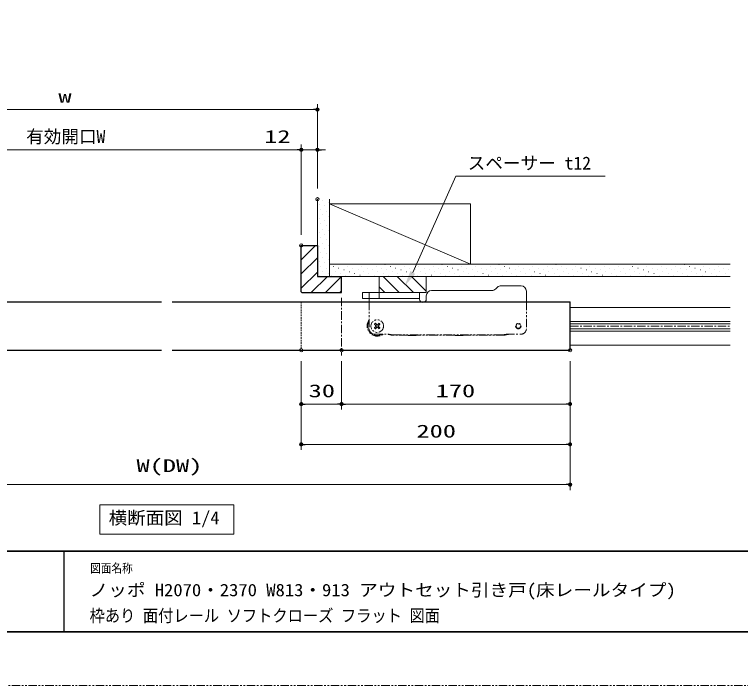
# Model space of a CAD drawing. Units: millimetres, scale not verified. Extents: x -1306 to 1306, y -607 to 607.
# Drawn here: x -930 to -389, y -594 to -95 of the extents above; entities that cross this region are included whole.
import ezdxf
from ezdxf.enums import TextEntityAlignment as Align

# ---------------------------------------------------------------- set-up
doc = ezdxf.new("R2010")
doc.units = ezdxf.units.MM
doc.header["$LTSCALE"] = 5
doc.header["$PDMODE"] = 32
doc.header["$PDSIZE"] = 2.5
for name, pattern in [('USER1', [2.5, 1.25, -0.25, 0.25, -0.25, 0.25, -0.25]), ('USER2', [0.375, 0.25, -0.125]), ('USER3', [2, 1.25, -0.25, 0.25, -0.25])]:
    doc.linetypes.add(name, pattern=pattern)
for name, color, linetype, lineweight in [('0-1_線(黄)', 2, 'Continuous', 15), ('0-3_陰線', 4, 'USER1', 9), ('0-C_中心線', 3, 'USER3', 9), ('0-D_線(白)', 7, 'Continuous', 30), ('1-0_線(水)', 4, 'Continuous', 9), ('1-1_寸法線', 3, 'Continuous', 13), ('1-2_ハッチング', 6, 'Continuous', 9), ('1-3_引出線', 3, 'Continuous', 9), ('1-4_DEFPOINTS', 7, 'Continuous', 5), ('1-5_0', 3, 'Continuous', 25), ('1-6_点線(黄)', 2, 'USER2', 15), ('1-7_図面枠', 7, 'Continuous', 35)]:
    doc.layers.add(name, color=color, linetype=linetype, lineweight=lineweight)
doc.styles.add('ＭＳ ゴシック', font='')
doc.styles.get('ＭＳ ゴシック').set_extended_font_data('MS Gothic')

# ---------------------------------------------------------------- blocks, each defined once
blk = doc.blocks.new('_DOT')
at = {"layer": '1-5_0'}
blk.add_line((-2.5, 0), (-5, 0), dxfattribs=at)
for points in [[(0, 0), (-2.5, 0), (-2.48, 0.313)], [(0, 0), (-2.48, -0.313), (-2.5, 0)], [(0, 0), (-2.48, 0.313), (-2.421, 0.622)], [(0, 0), (-2.421, -0.622), (-2.48, -0.313)], [(0, 0), (-2.421, 0.622), (-2.324, 0.92)], [(0, 0), (-2.324, -0.92), (-2.421, -0.622)], [(0, 0), (-2.324, 0.92), (-2.191, 1.204)], [(0, 0), (-2.191, -1.204), (-2.324, -0.92)], [(0, 0), (-2.191, 1.204), (-2.023, 1.469)], [(0, 0), (-2.023, -1.469), (-2.191, -1.204)], [(0, 0), (-2.023, 1.469), (-1.822, 1.711)], [(0, 0), (-1.822, -1.711), (-2.023, -1.469)], [(0, 0), (-1.822, 1.711), (-1.594, 1.926)], [(0, 0), (-1.594, -1.926), (-1.822, -1.711)], [(0, 0), (-1.594, 1.926), (-1.34, 2.111)], [(0, 0), (-1.34, -2.111), (-1.594, -1.926)], [(0, 0), (-1.34, 2.111), (-1.064, 2.262)], [(0, 0), (-1.064, -2.262), (-1.34, -2.111)], [(0, 0), (-1.064, 2.262), (-0.773, 2.378)], [(0, 0), (-0.773, -2.378), (-1.064, -2.262)], [(0, 0), (-0.773, 2.378), (-0.468, 2.456)], [(0, 0), (-0.468, -2.456), (-0.773, -2.378)], [(0, 0), (-0.468, 2.456), (-0.157, 2.495)], [(0, 0), (-0.157, -2.495), (-0.468, -2.456)], [(0, 0), (-0.157, 2.495), (0.157, 2.495)], [(0, 0), (0.157, -2.495), (-0.157, -2.495)], [(0, 0), (0.157, 2.495), (0.468, 2.456)], [(0, 0), (0.468, 2.456), (0.773, 2.378)], [(0, 0), (0.773, 2.378), (1.064, 2.262)], [(0, 0), (1.064, 2.262), (1.34, 2.111)], [(0, 0), (1.34, 2.111), (1.594, 1.926)], [(0, 0), (1.594, 1.926), (1.822, 1.711)], [(0, 0), (1.822, 1.711), (2.023, 1.469)], [(0, 0), (2.023, 1.469), (2.191, 1.204)], [(0, 0), (2.191, 1.204), (2.324, 0.92)], [(0, 0), (2.324, 0.92), (2.421, 0.622)], [(0, 0), (2.421, 0.622), (2.48, 0.313)], [(0, 0), (2.48, 0.313), (2.5, 0)], [(0, 0), (0.468, -2.456), (0.157, -2.495)], [(0, 0), (0.773, -2.378), (0.468, -2.456)], [(0, 0), (1.064, -2.262), (0.773, -2.378)], [(0, 0), (1.34, -2.111), (1.064, -2.262)], [(0, 0), (1.594, -1.926), (1.34, -2.111)], [(0, 0), (1.822, -1.711), (1.594, -1.926)], [(0, 0), (2.023, -1.469), (1.822, -1.711)], [(0, 0), (2.191, -1.204), (2.023, -1.469)], [(0, 0), (2.324, -0.92), (2.191, -1.204)], [(0, 0), (2.421, -0.622), (2.324, -0.92)], [(0, 0), (2.48, -0.313), (2.421, -0.622)], [(0, 0), (2.5, 0), (2.48, -0.313)]]:
    blk.add_solid(points, dxfattribs=at)

msp = doc.modelspace()

# ---------------------------------------------------------------- linework, layer by layer
at = {"layer": '0-1_線(黄)'}
for p, q in [((-704.242, -232.193), (-704.242, -289.565)), ((-695.242, -289.565), (-695.242, -232.065)), ((-695.242, -235.565), (-590.242, -235.565)), ((-695.242, -280.565), (-396.992, -280.565)), ((-704.242, -289.565), (-396.992, -289.565)), ((-658.242, -301.565), (-658.242, -289.565)), ((-623.242, -289.565), (-623.242, -301.565)), ((-552.742, -296.565), (-567.585, -296.565)), ((-628.242, -301.565), (-670.742, -301.565)), ((-670.742, -306.065), (-670.742, -301.565)), ((-665.742, -308.565), (-665.742, -301.565)), ((-658.242, -306.065), (-658.242, -301.565)), ((-658.242, -301.565), (-623.242, -301.565)), ((-628.242, -301.565), (-628.242, -306.565)), ((-574.398, -300.065), (-619.242, -300.065)), ((-570.413, -297.737), (-571.57, -298.894)), ((-548.742, -308.565), (-548.742, -300.565)), ((-670.742, -306.065), (-665.742, -306.065)), ((-665.742, -306.065), (-628.242, -306.065)), ((-623.242, -304.065), (-623.242, -306.565))]:
    msp.add_line(p, q, dxfattribs=at)
msp.add_lwpolyline([(-695.242, -235.565), (-590.242, -280.565), (-590.242, -235.565)], dxfattribs=at)
msp.add_lwpolyline([(-866.095, -459.565), (-766.388, -459.565), (-766.388, -481.4), (-866.095, -481.4)], close=True, dxfattribs=at)
for centre, radius, start, end in [((-567.585, -300.565), 4, 90, 135), ((-552.742, -300.565), 4, 0, 90), ((-619.242, -304.065), 4, 90, 180), ((-574.398, -296.065), 4, 270, 315), ((-625.742, -306.565), 2.5, 180, 0)]:
    msp.add_arc(centre, radius, start, end, dxfattribs=at)
at = {"layer": '0-3_陰線', "color": 1}
for p, q in [((-665.742, -308.565), (-665.742, -328.565)), ((-548.742, -308.565), (-548.742, -328.565)), ((-661.806, -325.166), (-660.406, -326.565)), ((-660.406, -326.565), (-661.806, -327.965)), ((-659.742, -325.901), (-661.141, -324.501)), ((-661.141, -328.63), (-659.742, -327.23)), ((-658.342, -324.501), (-659.742, -325.901)), ((-659.742, -327.23), (-658.342, -328.63)), ((-659.077, -326.565), (-657.677, -325.166)), ((-657.677, -327.965), (-659.077, -326.565)), ((-649.27, -333.241), (-651.463, -332.742)), ((-637.242, -333.315), (-648.605, -333.315)), ((-566.742, -333.065), (-647.742, -333.065)), ((-636.742, -333.565), (-637.242, -333.315)), ((-630.742, -333.565), (-636.742, -333.565)), ((-630.242, -333.315), (-630.742, -333.565)), ((-602.242, -333.315), (-630.242, -333.315)), ((-601.742, -333.565), (-602.242, -333.315)), ((-595.742, -333.565), (-601.742, -333.565)), ((-595.242, -333.315), (-595.742, -333.565)), ((-565.078, -333.315), (-595.242, -333.315)), ((-566.742, -333.065), (-563.742, -332.565)), ((-562.22, -332.742), (-564.413, -333.241)), ((-563.742, -332.565), (-552.742, -332.565))]:
    msp.add_line(p, q, dxfattribs=at)
at = {"layer": '0-3_陰線'}
msp.add_line((387.036, -594), (-1292.964, -594), dxfattribs=at)
at = {"layer": '0-3_陰線', "color": 1}
msp.add_lwpolyline([(-661.742, -332.565), (-650.742, -332.565), (-647.742, -333.065)], dxfattribs=at)
for centre, radius in [((-659.742, -326.565), 4.7), ((-554.742, -326.565), 2), ((-554.742, -326.565), 1.65)]:
    msp.add_circle(centre, radius, dxfattribs=at)
for centre, radius, start, end in [((-659.742, -326.565), 7.5, 143.1301, 306.8699), ((-659.742, -326.565), 7, 148.99728, 301.00272), ((-661.742, -328.565), 4, 180, 270), ((-552.742, -328.565), 4, 270, 0), ((-651.242, -331.767), 1, 232.96127, 257.19573), ((-648.605, -330.315), 3, 257.19573, 270), ((-565.078, -330.315), 3, 270, 282.80427), ((-562.442, -331.767), 1, 282.80427, 307.03873)]:
    msp.add_arc(centre, radius, start, end, dxfattribs=at)
for centre, major_axis, start_param, end_param in [((-658.241, -328.066), (-4.931, -4.931), 4.6449404, 4.7798375), ((-658.241, -325.065), (-4.931, 4.931), 1.5033478, 1.6382449), ((-661.242, -328.066), (-4.931, 4.931), 4.6449404, 4.7798375), ((-661.242, -325.065), (-4.931, -4.931), 1.5033478, 1.6382449)]:
    msp.add_ellipse(centre, major_axis=major_axis, ratio=0.656955, start_param=start_param, end_param=end_param, dxfattribs=at)
at = {"layer": '0-C_中心線'}
for p, q in [((-686.242, -305.565), (-686.242, -348.564)), ((-516.242, -326.565), (-396.992, -326.565))]:
    msp.add_line(p, q, dxfattribs=at)
at = {"layer": '0-D_線(白)'}
for p, q in [((-686.242, -301.565), (-686.242, -289.565)), ((-716.242, -301.065), (-715.742, -301.565)), ((-715.742, -301.565), (-686.242, -301.565)), ((-1116.242, -308.565), (-820.242, -308.565)), ((-812.242, -308.565), (-516.242, -308.565)), ((-516.242, -344.565), (-516.242, -308.565)), ((-812.242, -344.565), (-516.242, -344.565))]:
    msp.add_line(p, q, dxfattribs=at)
for points in [[(-716.242, -301.065), (-716.242, -266.565), (-704.242, -266.565)], [(-704.242, -266.565), (-704.242, -289.565), (-686.242, -289.565)], [(-1116.242, -308.565), (-1116.242, -344.565), (-820.242, -344.565)]]:
    msp.add_lwpolyline(points, dxfattribs=at)
at = {"layer": '1-0_線(水)'}
for p, q in [((-396.992, -312.767), (-516.242, -312.767)), ((-516.242, -323.267), (-396.992, -323.267)), ((-516.242, -324.917), (-396.992, -324.917)), ((-516.242, -328.617), (-396.992, -328.617)), ((-516.242, -330.267), (-396.992, -330.267)), ((-396.992, -340.767), (-516.242, -340.767))]:
    msp.add_line(p, q, dxfattribs=at)
at = {"layer": '1-1_寸法線'}
for p, q in [((-704.242, -224.193), (-704.242, -161.438)), ((-1076.242, -165.438), (-707.242, -165.438)), ((-716.242, -258.565), (-716.242, -191.38)), ((-716.242, -258.565), (-716.242, -191.38)), ((-704.242, -224.193), (-704.242, -191.38)), ((-1064.242, -195.38), (-719.242, -195.38)), ((-719.242, -195.38), (-745.004, -195.38)), ((-704.242, -195.38), (-716.242, -195.38)), ((-701.242, -195.38), (-698.242, -195.38)), ((-716.242, -352.565), (-716.242, -418.565)), ((-716.242, -352.565), (-716.242, -388.565)), ((-686.242, -352.566), (-686.242, -388.565)), ((-686.242, -352.566), (-686.242, -388.565)), ((-516.242, -352.565), (-516.242, -448.565)), ((-516.242, -352.565), (-516.242, -418.565)), ((-516.242, -352.565), (-516.242, -388.565)), ((-689.242, -384.565), (-713.242, -384.565)), ((-519.242, -384.565), (-683.242, -384.565)), ((-519.242, -414.565), (-713.242, -414.565)), ((-1113.242, -444.565), (-519.242, -444.565))]:
    msp.add_line(p, q, dxfattribs=at)
at = {"layer": '1-2_ハッチング'}
for p, q in [((-702.958, -235.772), (-702.908, -235.772)), ((-700.307, -233.12), (-700.257, -233.12)), ((-698.981, -237.097), (-698.931, -237.097)), ((-696.329, -234.446), (-696.279, -234.446)), ((-701.633, -239.749), (-701.583, -239.749)), ((-697.655, -241.075), (-697.605, -241.075)), ((-702.958, -246.378), (-702.908, -246.378)), ((-700.307, -243.726), (-700.257, -243.726)), ((-698.981, -247.704), (-698.931, -247.704)), ((-696.329, -245.052), (-696.279, -245.052)), ((-701.633, -250.356), (-701.583, -250.356)), ((-697.655, -251.681), (-697.605, -251.681)), ((-702.958, -256.985), (-702.908, -256.985)), ((-700.307, -254.333), (-700.257, -254.333)), ((-698.981, -258.311), (-698.931, -258.311)), ((-696.329, -255.659), (-696.279, -255.659)), ((-701.633, -260.962), (-701.583, -260.962)), ((-697.655, -262.288), (-697.605, -262.288)), ((-716.242, -266.595), (-716.212, -266.565)), ((-716.242, -277.201), (-705.606, -266.565)), ((-702.958, -267.591), (-702.908, -267.591)), ((-700.307, -264.94), (-700.257, -264.94)), ((-698.981, -268.917), (-698.931, -268.917)), ((-696.329, -266.266), (-696.279, -266.266)), ((-701.633, -271.569), (-701.583, -271.569)), ((-697.655, -272.895), (-697.605, -272.895)), ((-716.242, -287.808), (-704.242, -275.808)), ((-702.958, -278.198), (-702.908, -278.198)), ((-700.307, -275.546), (-700.257, -275.546)), ((-698.981, -279.524), (-698.931, -279.524)), ((-696.329, -276.872), (-696.279, -276.872)), ((-685.815, -280.809), (-685.765, -280.809)), ((-675.208, -280.809), (-675.158, -280.809)), ((-664.601, -280.809), (-664.551, -280.809)), ((-653.995, -280.809), (-653.945, -280.809)), ((-643.388, -280.809), (-643.338, -280.809)), ((-632.782, -280.809), (-632.732, -280.809)), ((-622.175, -280.809), (-622.125, -280.809)), ((-611.568, -280.809), (-611.518, -280.809)), ((-600.962, -280.809), (-600.912, -280.809)), ((-590.355, -280.809), (-590.305, -280.809)), ((-579.749, -280.809), (-579.699, -280.809)), ((-569.142, -280.809), (-569.092, -280.809)), ((-558.535, -280.809), (-558.485, -280.809)), ((-547.929, -280.809), (-547.879, -280.809)), ((-537.322, -280.809), (-537.272, -280.809)), ((-526.716, -280.809), (-526.666, -280.809)), ((-516.109, -280.809), (-516.059, -280.809)), ((-505.502, -280.809), (-505.452, -280.809)), ((-494.896, -280.809), (-494.846, -280.809)), ((-484.289, -280.809), (-484.239, -280.809)), ((-473.683, -280.809), (-473.633, -280.809)), ((-463.076, -280.809), (-463.026, -280.809)), ((-452.469, -280.809), (-452.419, -280.809)), ((-441.863, -280.809), (-441.813, -280.809)), ((-431.256, -280.809), (-431.206, -280.809)), ((-420.65, -280.809), (-420.6, -280.809)), ((-410.043, -280.809), (-409.993, -280.809)), ((-399.436, -280.809), (-399.386, -280.809)), ((-701.633, -282.175), (-701.583, -282.175)), ((-700.307, -286.153), (-700.257, -286.153)), ((-697.655, -283.501), (-697.605, -283.501)), ((-695.095, -284.787), (-695.045, -284.787)), ((-692.444, -282.135), (-692.394, -282.135)), ((-691.118, -286.112), (-691.068, -286.112)), ((-688.466, -283.461), (-688.416, -283.461)), ((-684.489, -284.787), (-684.439, -284.787)), ((-681.837, -282.135), (-681.787, -282.135)), ((-680.511, -286.112), (-680.461, -286.112)), ((-677.86, -283.461), (-677.81, -283.461)), ((-673.882, -284.787), (-673.832, -284.787)), ((-671.231, -282.135), (-671.181, -282.135)), ((-669.905, -286.112), (-669.855, -286.112)), ((-667.253, -283.461), (-667.203, -283.461)), ((-663.276, -284.787), (-663.226, -284.787)), ((-660.624, -282.135), (-660.574, -282.135)), ((-659.298, -286.112), (-659.248, -286.112)), ((-656.646, -283.461), (-656.596, -283.461)), ((-652.669, -284.787), (-652.619, -284.787)), ((-650.017, -282.135), (-649.967, -282.135)), ((-648.692, -286.112), (-648.642, -286.112)), ((-646.04, -283.461), (-645.99, -283.461)), ((-642.062, -284.787), (-642.012, -284.787)), ((-639.411, -282.135), (-639.361, -282.135)), ((-638.085, -286.112), (-638.035, -286.112)), ((-635.433, -283.461), (-635.383, -283.461)), ((-631.456, -284.787), (-631.406, -284.787)), ((-628.804, -282.135), (-628.754, -282.135)), ((-627.478, -286.112), (-627.428, -286.112)), ((-624.827, -283.461), (-624.777, -283.461)), ((-620.849, -284.787), (-620.799, -284.787)), ((-618.198, -282.135), (-618.148, -282.135)), ((-616.872, -286.112), (-616.822, -286.112)), ((-614.22, -283.461), (-614.17, -283.461)), ((-610.243, -284.787), (-610.193, -284.787)), ((-607.591, -282.135), (-607.541, -282.135)), ((-606.265, -286.112), (-606.215, -286.112)), ((-603.613, -283.461), (-603.563, -283.461)), ((-599.636, -284.787), (-599.586, -284.787)), ((-596.984, -282.135), (-596.934, -282.135)), ((-595.659, -286.112), (-595.609, -286.112)), ((-593.007, -283.461), (-592.957, -283.461)), ((-589.029, -284.787), (-588.979, -284.787)), ((-586.378, -282.135), (-586.328, -282.135)), ((-585.052, -286.112), (-585.002, -286.112)), ((-582.4, -283.461), (-582.35, -283.461)), ((-578.423, -284.787), (-578.373, -284.787)), ((-575.771, -282.135), (-575.721, -282.135)), ((-574.445, -286.112), (-574.395, -286.112)), ((-571.794, -283.461), (-571.744, -283.461)), ((-567.816, -284.787), (-567.766, -284.787)), ((-565.165, -282.135), (-565.115, -282.135)), ((-563.839, -286.112), (-563.789, -286.112)), ((-561.187, -283.461), (-561.137, -283.461)), ((-557.21, -284.787), (-557.16, -284.787)), ((-554.558, -282.135), (-554.508, -282.135)), ((-553.232, -286.112), (-553.182, -286.112)), ((-550.58, -283.461), (-550.53, -283.461)), ((-546.603, -284.787), (-546.553, -284.787)), ((-543.951, -282.135), (-543.901, -282.135)), ((-542.625, -286.112), (-542.575, -286.112)), ((-539.974, -283.461), (-539.924, -283.461)), ((-535.996, -284.787), (-535.946, -284.787)), ((-533.345, -282.135), (-533.295, -282.135)), ((-532.019, -286.112), (-531.969, -286.112)), ((-529.367, -283.461), (-529.317, -283.461)), ((-525.39, -284.787), (-525.34, -284.787)), ((-522.738, -282.135), (-522.688, -282.135)), ((-521.412, -286.112), (-521.362, -286.112)), ((-518.761, -283.461), (-518.711, -283.461)), ((-514.783, -284.787), (-514.733, -284.787)), ((-512.132, -282.135), (-512.082, -282.135)), ((-510.806, -286.112), (-510.756, -286.112)), ((-508.154, -283.461), (-508.104, -283.461)), ((-504.177, -284.787), (-504.127, -284.787)), ((-501.525, -282.135), (-501.475, -282.135)), ((-500.199, -286.112), (-500.149, -286.112)), ((-497.547, -283.461), (-497.497, -283.461)), ((-493.57, -284.787), (-493.52, -284.787)), ((-490.918, -282.135), (-490.868, -282.135)), ((-489.592, -286.112), (-489.542, -286.112)), ((-486.941, -283.461), (-486.891, -283.461)), ((-482.963, -284.787), (-482.913, -284.787)), ((-480.312, -282.135), (-480.262, -282.135)), ((-478.986, -286.112), (-478.936, -286.112)), ((-476.334, -283.461), (-476.284, -283.461)), ((-472.357, -284.787), (-472.307, -284.787)), ((-469.705, -282.135), (-469.655, -282.135)), ((-468.379, -286.112), (-468.329, -286.112)), ((-465.728, -283.461), (-465.678, -283.461)), ((-461.75, -284.787), (-461.7, -284.787)), ((-459.099, -282.135), (-459.049, -282.135)), ((-457.773, -286.112), (-457.723, -286.112)), ((-455.121, -283.461), (-455.071, -283.461)), ((-451.144, -284.787), (-451.094, -284.787)), ((-448.492, -282.135), (-448.442, -282.135)), ((-447.166, -286.112), (-447.116, -286.112)), ((-444.514, -283.461), (-444.464, -283.461)), ((-440.537, -284.787), (-440.487, -284.787)), ((-437.885, -282.135), (-437.835, -282.135)), ((-436.559, -286.112), (-436.509, -286.112)), ((-433.908, -283.461), (-433.858, -283.461)), ((-429.93, -284.787), (-429.88, -284.787)), ((-427.279, -282.135), (-427.229, -282.135)), ((-425.953, -286.112), (-425.903, -286.112)), ((-423.301, -283.461), (-423.251, -283.461)), ((-419.324, -284.787), (-419.274, -284.787)), ((-416.672, -282.135), (-416.622, -282.135)), ((-415.346, -286.112), (-415.296, -286.112)), ((-412.695, -283.461), (-412.645, -283.461)), ((-408.717, -284.787), (-408.667, -284.787)), ((-406.065, -282.135), (-406.015, -282.135)), ((-404.74, -286.112), (-404.69, -286.112)), ((-402.088, -283.461), (-402.038, -283.461)), ((-398.111, -284.787), (-398.061, -284.787)), ((-716.242, -298.414), (-704.242, -286.414)), ((-708.786, -301.565), (-696.786, -289.565)), ((-702.958, -288.805), (-702.908, -288.805)), ((-698.179, -301.565), (-686.242, -289.628)), ((-696.329, -287.479), (-696.279, -287.479)), ((-693.77, -288.764), (-693.72, -288.764)), ((-687.14, -287.438), (-687.09, -287.438)), ((-683.163, -288.764), (-683.113, -288.764)), ((-676.534, -287.438), (-676.484, -287.438)), ((-672.556, -288.764), (-672.506, -288.764)), ((-665.927, -287.438), (-665.877, -287.438)), ((-661.95, -288.764), (-661.9, -288.764)), ((-643.409, -301.565), (-655.409, -289.565)), ((-655.321, -287.438), (-655.271, -287.438)), ((-651.343, -288.764), (-651.293, -288.764)), ((-632.802, -301.565), (-644.802, -289.565)), ((-644.714, -287.438), (-644.664, -287.438)), ((-640.737, -288.764), (-640.687, -288.764)), ((-623.242, -300.519), (-634.195, -289.565)), ((-634.107, -287.438), (-634.057, -287.438)), ((-630.13, -288.764), (-630.08, -288.764)), ((-623.242, -289.913), (-623.589, -289.565)), ((-623.501, -287.438), (-623.451, -287.438)), ((-619.523, -288.764), (-619.473, -288.764)), ((-612.894, -287.438), (-612.844, -287.438)), ((-608.917, -288.764), (-608.867, -288.764)), ((-602.288, -287.438), (-602.238, -287.438)), ((-598.31, -288.764), (-598.26, -288.764)), ((-591.681, -287.438), (-591.631, -287.438)), ((-587.704, -288.764), (-587.654, -288.764)), ((-581.074, -287.438), (-581.024, -287.438)), ((-577.097, -288.764), (-577.047, -288.764)), ((-570.468, -287.438), (-570.418, -287.438)), ((-566.49, -288.764), (-566.44, -288.764)), ((-559.861, -287.438), (-559.811, -287.438)), ((-555.884, -288.764), (-555.834, -288.764)), ((-549.255, -287.438), (-549.205, -287.438)), ((-545.277, -288.764), (-545.227, -288.764)), ((-538.648, -287.438), (-538.598, -287.438)), ((-534.671, -288.764), (-534.621, -288.764)), ((-528.041, -287.438), (-527.991, -287.438)), ((-524.064, -288.764), (-524.014, -288.764)), ((-517.435, -287.438), (-517.385, -287.438)), ((-513.457, -288.764), (-513.407, -288.764)), ((-506.828, -287.438), (-506.778, -287.438)), ((-502.851, -288.764), (-502.801, -288.764)), ((-496.222, -287.438), (-496.172, -287.438)), ((-492.244, -288.764), (-492.194, -288.764)), ((-485.615, -287.438), (-485.565, -287.438)), ((-481.638, -288.764), (-481.588, -288.764)), ((-475.008, -287.438), (-474.958, -287.438)), ((-471.031, -288.764), (-470.981, -288.764)), ((-464.402, -287.438), (-464.352, -287.438)), ((-460.424, -288.764), (-460.374, -288.764)), ((-453.795, -287.438), (-453.745, -287.438)), ((-449.818, -288.764), (-449.768, -288.764)), ((-443.189, -287.438), (-443.139, -287.438)), ((-439.211, -288.764), (-439.161, -288.764)), ((-432.582, -287.438), (-432.532, -287.438)), ((-428.605, -288.764), (-428.555, -288.764)), ((-421.975, -287.438), (-421.925, -287.438)), ((-417.998, -288.764), (-417.948, -288.764)), ((-411.369, -287.438), (-411.319, -287.438)), ((-407.391, -288.764), (-407.341, -288.764)), ((-400.762, -287.438), (-400.712, -287.438)), ((-687.573, -301.565), (-686.242, -300.234)), ((-654.015, -301.565), (-658.242, -297.339))]:
    msp.add_line(p, q, dxfattribs=at)
at = {"layer": '1-3_引出線'}
msp.add_lwpolyline([(-490.128, -215.116), (-601.211, -215.116), (-633.222, -286.703)], dxfattribs=at)
msp.add_solid([(-639.507, -296.925), (-634.997, -285.611), (-631.447, -287.794)], dxfattribs=at)
at = {"layer": '1-4_DEFPOINTS'}
for p in [(-704.242, -165.438), (-716.242, -195.38), (-704.242, -195.38), (-704.242, -232.193), (-716.242, -266.565), (-716.242, -344.565), (-686.242, -344.566), (-516.242, -344.565), (-716.242, -384.565), (-686.242, -384.565), (-716.242, -414.565), (-516.242, -444.565)]:
    msp.add_point(p, dxfattribs=at)
at = {"layer": '1-5_0', "color": 7}
msp.add_line((-892.964, -494), (-892.964, -554), dxfattribs=at)
msp.add_line((-892.964, -494), (-892.964, -554), dxfattribs=at)
at = {"layer": '1-6_点線(黄)'}
msp.add_line((-716.242, -308.565), (-716.242, -344.565), dxfattribs=at)
at = {"layer": '1-7_図面枠'}
msp.add_line((-1252.964, -494), (347.036, -494), dxfattribs=at)
msp.add_lwpolyline([(-1252.964, -554), (347.036, -554), (347.036, 554), (-1252.964, 554)], close=True, dxfattribs=at)

# ---------------------------------------------------------------- block references
at = {"layer": '1-1_寸法線', "xscale": 0.6, "yscale": 0.6}
for p in [(-704.242, -165.438), (-716.242, -195.38), (-716.242, -195.38), (-686.242, -384.565), (-516.242, -384.565), (-516.242, -414.565), (-516.242, -444.565)]:
    msp.add_blockref('_DOT', p, dxfattribs=at)
at = {"layer": '1-1_寸法線', "xscale": 0.6, "yscale": 0.6, "rotation": 180}
for p in [(-704.242, -195.38), (-716.242, -384.565), (-686.242, -384.565), (-716.242, -414.565)]:
    msp.add_blockref('_DOT', p, dxfattribs=at)

# ---------------------------------------------------------------- texts
at = {"layer": '0-1_線(黄)', "style": 'ＭＳ ゴシック', "width": 1.05}
msp.add_text('横断面図 1/4', height=9.604, dxfattribs=at).set_placement((-859.518, -476.944), align=Align.BOTTOM_LEFT)
at = {"layer": '1-1_寸法線', "style": 'ＭＳ ゴシック', "width": 1.5}
for s, p in [('w', (-896.98, -163.288)), ('12', (-743.861, -193.231)), ('30', (-710.765, -382.416)), ('170', (-616.242, -382.416)), ('200', (-630.527, -412.416)), ('W(DW)', (-838.861, -438.13))]:
    msp.add_text(s, height=9.604, dxfattribs=at).set_placement(p, align=Align.BOTTOM_LEFT)
at = {"layer": '1-1_寸法線', "style": 'ＭＳ ゴシック'}
msp.add_text('有効開口W', height=9.604, dxfattribs=at).set_placement((-920.98, -193.231), align=Align.BOTTOM_LEFT)
at = {"layer": '1-3_引出線', "style": 'ＭＳ ゴシック'}
msp.add_text('スペーサー t12', height=9.621, dxfattribs=at).set_placement((-592.434, -212.948), align=Align.BOTTOM_LEFT)
at = {"layer": '1-7_図面枠', "style": 'ＭＳ ゴシック'}
for s, height, width, p in [('図面名称', 6.452, 0.9, (-873.367, -511.963)), ('ノッポ H2070・2370 W813・913 アウトセット引き戸(床レールタイプ)', 9.236, 1.1, (-873.76, -530.357)), ('枠あり 面付レール ソフトクローズ フラット 図面', 9.236, 0.9, (-873.76, -549.409))]:
    msp.add_text(s, height=height, dxfattribs=dict(at, width=width)).set_placement(p, align=Align.BOTTOM_LEFT)

doc.saveas('drawing.dxf')
